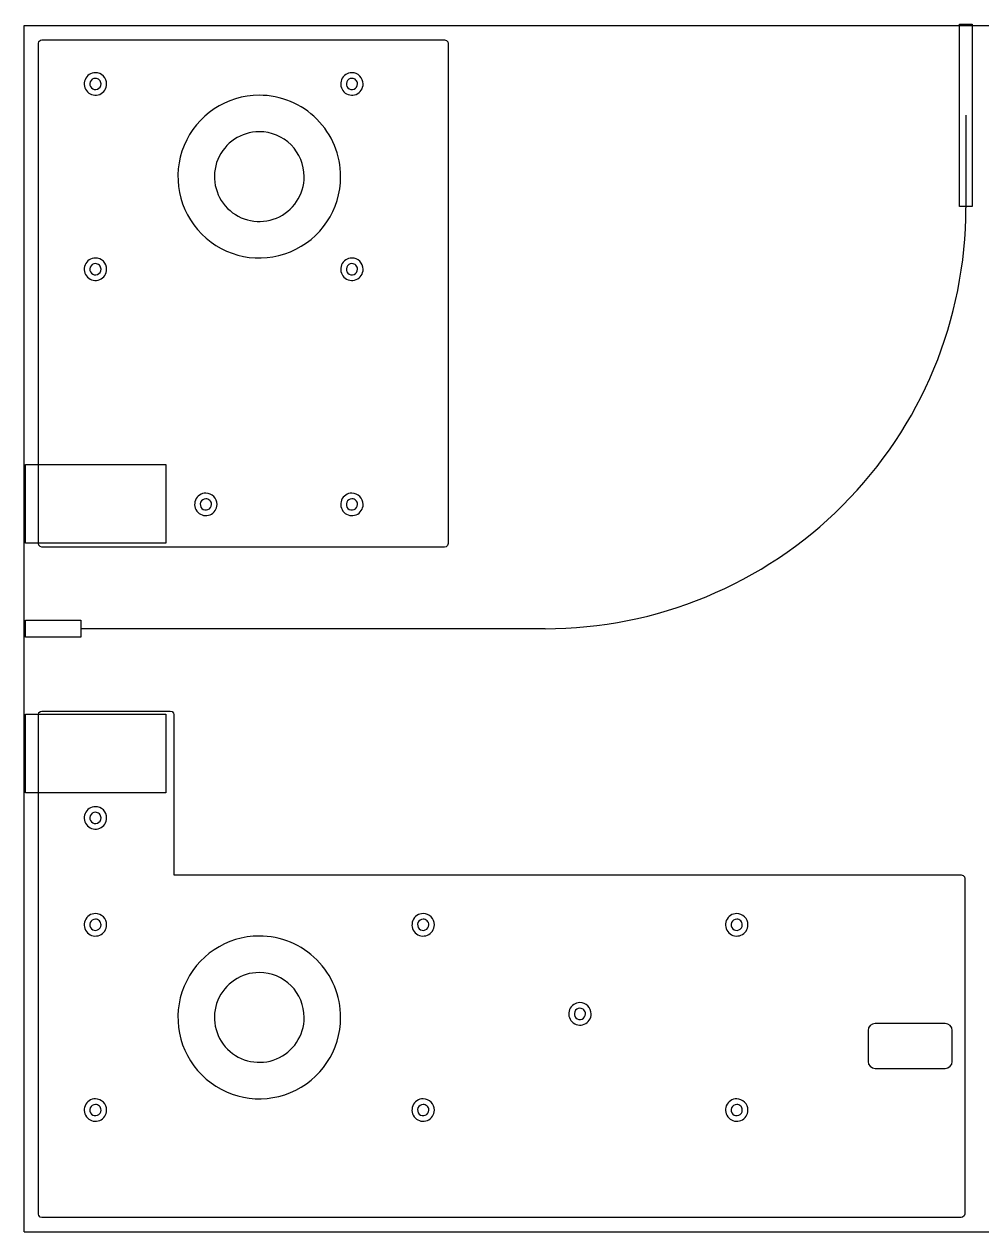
# Model space of a CAD drawing. Extents: x 0.2 to 90.2, y -61.5 to -18.5.
# Drawn here: x 0.21 to 34.35, y -61.51 to -18.46 of the extents above; entities that cross this region are included whole.
import ezdxf

# ---------------------------------------------------------------- set-up
doc = ezdxf.new("R2010")
doc.units = 0
doc.layers.get('0').update_dxf_attribs({"linetype": 'CONTINUOUS'})

msp = doc.modelspace()

# ---------------------------------------------------------------- linework, layer by layer
at = {"color": 7}
for p, q in [((0.2069, -61.509767), (0.2069, -18.509767)), ((0.2069, -18.509767), (90.2069, -18.509767)), ((2.7467, -20.192567), (2.7467, -20.192567)), ((11.8907, -20.192567), (11.8907, -20.192567)), ((2.7467, -20.392567), (2.7467, -20.392567)), ((11.8907, -20.392567), (11.8907, -20.392567)), ((8.5887, -20.994567), (8.5887, -20.994567)), ((33.7769, -21.709767), (33.7769, -25.009767)), ((8.5887, -22.294567), (8.5887, -22.294567)), ((2.7467, -26.796567), (2.7467, -26.796567)), ((2.7467, -26.996567), (2.7467, -26.996567)), ((11.8907, -26.796567), (11.8907, -26.796567)), ((11.8907, -26.996567), (11.8907, -26.996567)), ((6.6837, -35.178567), (6.6837, -35.178567)), ((11.8907, -35.178567), (11.8907, -35.178567)), ((6.6837, -35.378567), (6.6837, -35.378567)), ((11.8907, -35.378567), (11.8907, -35.378567)), ((18.7769, -40.009767), (2.2387, -40.009767)), ((2.7467, -46.354567), (2.7467, -46.354567)), ((2.7467, -46.554567), (2.7467, -46.554567)), ((2.7467, -50.164567), (2.7467, -50.164567)), ((2.7467, -50.364567), (2.7467, -50.364567)), ((14.4307, -50.164567), (14.4307, -50.164567)), ((14.4307, -50.364567), (14.4307, -50.364567)), ((25.6067, -50.164567), (25.6067, -50.164567)), ((25.6067, -50.364567), (25.6067, -50.364567)), ((8.5887, -50.966567), (8.5887, -50.966567)), ((8.5887, -52.266567), (8.5887, -52.266567)), ((20.0187, -53.339567), (20.0187, -53.339567)), ((20.0187, -53.539567), (20.0187, -53.539567)), ((2.7467, -56.768567), (2.7467, -56.768567)), ((14.4307, -56.768567), (14.4307, -56.768567)), ((25.6067, -56.768567), (25.6067, -56.768567)), ((2.7467, -56.968567), (2.7467, -56.968567)), ((14.4307, -56.968567), (14.4307, -56.968567)), ((25.6067, -56.968567), (25.6067, -56.968567)), ((0.2069, -61.509767), (90.2069, -61.509767))]:
    msp.add_line(p, q, dxfattribs=at)
at = {"color": 1}
for p, q in [((33.551901, -24.959766), (33.551901, -18.459768)), ((33.551901, -18.459768), (34.001899, -18.459768)), ((34.001899, -18.459768), (34.001899, -24.959766)), ((0.7149, -19.143767), (0.734902, -19.075646)), ((0.7149, -36.976567), (0.7149, -19.143767)), ((0.734902, -19.075646), (0.788558, -19.029153)), ((0.788558, -19.029153), (0.8409, -19.017767)), ((0.8409, -19.017767), (15.1937, -19.017767)), ((15.1937, -19.017767), (15.261821, -19.037769)), ((15.261821, -19.037769), (15.308314, -19.091425)), ((15.308314, -19.091425), (15.3197, -19.143767)), ((15.3197, -19.143767), (15.3197, -36.976567)), ((34.001899, -24.959766), (33.551901, -24.959766)), ((0.257501, -34.159768), (5.257499, -34.159768)), ((0.257501, -36.959766), (0.257501, -34.159768)), ((5.257499, -34.159768), (5.257499, -36.959766)), ((5.257499, -36.959766), (0.257501, -36.959766)), ((0.726286, -37.028909), (0.7149, -36.976567)), ((15.3197, -36.976567), (15.299698, -37.044688)), ((0.772779, -37.082565), (0.726286, -37.028909)), ((0.8409, -37.102567), (0.772779, -37.082565)), ((15.1937, -37.102567), (0.8409, -37.102567)), ((15.246042, -37.091181), (15.1937, -37.102567)), ((15.299698, -37.044688), (15.246042, -37.091181)), ((0.257501, -39.704768), (2.227499, -39.704768)), ((0.257501, -40.314766), (0.257501, -39.704768)), ((2.227499, -39.704768), (2.227499, -40.314766)), ((2.227499, -40.314766), (0.257501, -40.314766)), ((0.7149, -43.070567), (0.734902, -43.002446)), ((0.734902, -43.002446), (0.788558, -42.955953)), ((0.788558, -42.955953), (0.8409, -42.944567)), ((0.8409, -42.944567), (5.4147, -42.944567)), ((5.4147, -42.944567), (5.482821, -42.964569)), ((5.482821, -42.964569), (5.529314, -43.018225)), ((5.529314, -43.018225), (5.5407, -43.070567)), ((0.257501, -43.059768), (5.257499, -43.059768)), ((0.257501, -45.859766), (0.257501, -43.059768)), ((0.7149, -60.875767), (0.7149, -43.070567)), ((5.257499, -43.059768), (5.257499, -45.859766)), ((5.5407, -43.070567), (5.5407, -48.786567)), ((5.257499, -45.859766), (0.257501, -45.859766)), ((5.5407, -48.786567), (33.6087, -48.786567)), ((33.6087, -48.786567), (33.676821, -48.806569)), ((33.676821, -48.806569), (33.723314, -48.860225)), ((33.723314, -48.860225), (33.7347, -48.912567)), ((33.7347, -48.912567), (33.7347, -60.875767)), ((30.30773, -54.236896), (30.2887, -54.332567)), ((30.361923, -54.15579), (30.30773, -54.236896)), ((30.443029, -54.101597), (30.361923, -54.15579)), ((30.5387, -54.082567), (30.443029, -54.101597)), ((33.0387, -54.082568), (30.5387, -54.082567)), ((33.134371, -54.101598), (33.0387, -54.082568)), ((33.215477, -54.155791), (33.134371, -54.101598)), ((33.26967, -54.236897), (33.215477, -54.155791)), ((33.2887, -54.332568), (33.26967, -54.236897)), ((30.2887, -54.332567), (30.2887, -55.432566)), ((33.2887, -55.432567), (33.2887, -54.332568)), ((30.2887, -55.432566), (30.30773, -55.528237)), ((30.30773, -55.528237), (30.361923, -55.609343)), ((33.215477, -55.609344), (33.26967, -55.528238)), ((33.26967, -55.528238), (33.2887, -55.432567)), ((30.361923, -55.609343), (30.443029, -55.663536)), ((30.443029, -55.663536), (30.5387, -55.682566)), ((30.5387, -55.682566), (33.0387, -55.682567)), ((33.0387, -55.682567), (33.134371, -55.663537)), ((33.134371, -55.663537), (33.215477, -55.609344)), ((0.726286, -60.928109), (0.7149, -60.875767)), ((0.772779, -60.981765), (0.726286, -60.928109)), ((0.8409, -61.001767), (0.772779, -60.981765)), ((33.6087, -61.001767), (0.8409, -61.001767)), ((33.661042, -60.990381), (33.6087, -61.001767)), ((33.714698, -60.943888), (33.661042, -60.990381)), ((33.7347, -60.875767), (33.714698, -60.943888))]:
    msp.add_line(p, q, dxfattribs=at)
at = {"color": 7}
for points in [[(2.7467, -20.192567), (2.584915, -20.192567), (2.439061, -20.290024), (2.377148, -20.439494)], [(3.029543, -20.309725), (2.954528, -20.23471), (2.852787, -20.192567), (2.7467, -20.192567)], [(11.8907, -20.192567), (11.728915, -20.192567), (11.583061, -20.290024), (11.521148, -20.439494)], [(12.173543, -20.309725), (12.098528, -20.23471), (11.996787, -20.192567), (11.8907, -20.192567)], [(2.377148, -20.439494), (2.315236, -20.588964), (2.349458, -20.761011), (2.463857, -20.87541)], [(2.561924, -20.516031), (2.530968, -20.590766), (2.548079, -20.676789), (2.605279, -20.733989)], [(2.7467, -20.392567), (2.665808, -20.392567), (2.59288, -20.441296), (2.561924, -20.516031)], [(2.888121, -20.451146), (2.850614, -20.413639), (2.799743, -20.392567), (2.7467, -20.392567)], [(2.823237, -20.777343), (2.897972, -20.746387), (2.9467, -20.67346), (2.9467, -20.592567)], [(2.9467, -20.592567), (2.9467, -20.539524), (2.925629, -20.488653), (2.888121, -20.451146)], [(2.899773, -20.962119), (3.049243, -20.900207), (3.1467, -20.754352), (3.1467, -20.592567)], [(3.1467, -20.592567), (3.1467, -20.486481), (3.104557, -20.384739), (3.029543, -20.309725)], [(11.521148, -20.439494), (11.459236, -20.588964), (11.493458, -20.761011), (11.607857, -20.87541)], [(11.705924, -20.516031), (11.674968, -20.590766), (11.692079, -20.676789), (11.749279, -20.733989)], [(11.8907, -20.392567), (11.809808, -20.392567), (11.73688, -20.441296), (11.705924, -20.516031)], [(12.032121, -20.451146), (11.994614, -20.413639), (11.943743, -20.392567), (11.8907, -20.392567)], [(11.967237, -20.777343), (12.041972, -20.746387), (12.0907, -20.67346), (12.0907, -20.592567)], [(12.0907, -20.592567), (12.0907, -20.539524), (12.069629, -20.488653), (12.032121, -20.451146)], [(12.043773, -20.962119), (12.193243, -20.900207), (12.2907, -20.754352), (12.2907, -20.592567)], [(12.2907, -20.592567), (12.2907, -20.486481), (12.248557, -20.384739), (12.173543, -20.309725)], [(2.463857, -20.87541), (2.578256, -20.989809), (2.750304, -21.024032), (2.899773, -20.962119)], [(2.605279, -20.733989), (2.662478, -20.791188), (2.748502, -20.808299), (2.823237, -20.777343)], [(8.5887, -20.994567), (7.415759, -20.994567), (6.358314, -21.70113), (5.909449, -22.784785)], [(10.63931, -21.843958), (10.095454, -21.300102), (9.357828, -20.994567), (8.5887, -20.994567)], [(11.607857, -20.87541), (11.722256, -20.989809), (11.894304, -21.024032), (12.043773, -20.962119)], [(11.749279, -20.733989), (11.806478, -20.791188), (11.892502, -20.808299), (11.967237, -20.777343)], [(11.4887, -23.894567), (11.4887, -23.12544), (11.183165, -22.387813), (10.63931, -21.843958)], [(8.5887, -22.294567), (7.94156, -22.294567), (7.358142, -22.684395), (7.110493, -23.282274)], [(9.720071, -22.763197), (9.420013, -22.463138), (9.013046, -22.294567), (8.5887, -22.294567)], [(5.909449, -22.784785), (5.460584, -23.868441), (5.708696, -25.115783), (6.53809, -25.945177)], [(10.1887, -23.894567), (10.1887, -23.470221), (10.020129, -23.063255), (9.720071, -22.763197)], [(7.110493, -23.282274), (6.862843, -23.880153), (6.999732, -24.568341), (7.457329, -25.025938)], [(9.200993, -25.372775), (9.798873, -25.125125), (10.1887, -24.541707), (10.1887, -23.894567)], [(9.698482, -26.573818), (10.782138, -26.124953), (11.4887, -25.067508), (11.4887, -23.894567)], [(7.457329, -25.025938), (7.914926, -25.483535), (8.603114, -25.620424), (9.200993, -25.372775)], [(29.383502, -35.616369), (32.196548, -32.803324), (33.7769, -28.988015), (33.7769, -25.009767)], [(6.53809, -25.945177), (7.367485, -26.774571), (8.614826, -27.022683), (9.698482, -26.573818)], [(2.377148, -27.043494), (2.315236, -27.192964), (2.349458, -27.365011), (2.463857, -27.47941)], [(2.7467, -26.796567), (2.584915, -26.796567), (2.439061, -26.894024), (2.377148, -27.043494)], [(2.561924, -27.120031), (2.530968, -27.194766), (2.548079, -27.280789), (2.605279, -27.337989)], [(2.7467, -26.996567), (2.665808, -26.996567), (2.59288, -27.045296), (2.561924, -27.120031)], [(3.029543, -26.913725), (2.954528, -26.83871), (2.852787, -26.796567), (2.7467, -26.796567)], [(2.888121, -27.055146), (2.850614, -27.017639), (2.799743, -26.996567), (2.7467, -26.996567)], [(2.9467, -27.196567), (2.9467, -27.143524), (2.925629, -27.092653), (2.888121, -27.055146)], [(3.1467, -27.196567), (3.1467, -27.090481), (3.104557, -26.988739), (3.029543, -26.913725)], [(11.521148, -27.043494), (11.459236, -27.192964), (11.493458, -27.365011), (11.607857, -27.47941)], [(11.8907, -26.796567), (11.728915, -26.796567), (11.583061, -26.894024), (11.521148, -27.043494)], [(11.705924, -27.120031), (11.674968, -27.194766), (11.692079, -27.280789), (11.749279, -27.337989)], [(11.8907, -26.996567), (11.809808, -26.996567), (11.73688, -27.045296), (11.705924, -27.120031)], [(12.173543, -26.913725), (12.098528, -26.83871), (11.996787, -26.796567), (11.8907, -26.796567)], [(12.032121, -27.055146), (11.994614, -27.017639), (11.943743, -26.996567), (11.8907, -26.996567)], [(12.0907, -27.196567), (12.0907, -27.143524), (12.069629, -27.092653), (12.032121, -27.055146)], [(12.2907, -27.196567), (12.2907, -27.090481), (12.248557, -26.988739), (12.173543, -26.913725)], [(2.463857, -27.47941), (2.578256, -27.593809), (2.750304, -27.628032), (2.899773, -27.566119)], [(2.605279, -27.337989), (2.662478, -27.395188), (2.748502, -27.412299), (2.823237, -27.381343)], [(2.823237, -27.381343), (2.897972, -27.350387), (2.9467, -27.27746), (2.9467, -27.196567)], [(2.899773, -27.566119), (3.049243, -27.504207), (3.1467, -27.358352), (3.1467, -27.196567)], [(11.607857, -27.47941), (11.722256, -27.593809), (11.894304, -27.628032), (12.043773, -27.566119)], [(11.749279, -27.337989), (11.806478, -27.395188), (11.892502, -27.412299), (11.967237, -27.381343)], [(11.967237, -27.381343), (12.041972, -27.350387), (12.0907, -27.27746), (12.0907, -27.196567)], [(12.043773, -27.566119), (12.193243, -27.504207), (12.2907, -27.358352), (12.2907, -27.196567)], [(6.6837, -35.178567), (6.521915, -35.178567), (6.376061, -35.276024), (6.314148, -35.425494)], [(6.966543, -35.295725), (6.891528, -35.22071), (6.789787, -35.178567), (6.6837, -35.178567)], [(7.0837, -35.578567), (7.0837, -35.472481), (7.041557, -35.370739), (6.966543, -35.295725)], [(11.8907, -35.178567), (11.728915, -35.178567), (11.583061, -35.276024), (11.521148, -35.425494)], [(12.173543, -35.295725), (12.098528, -35.22071), (11.996787, -35.178567), (11.8907, -35.178567)], [(12.2907, -35.578567), (12.2907, -35.472481), (12.248557, -35.370739), (12.173543, -35.295725)], [(6.314148, -35.425494), (6.252236, -35.574964), (6.286458, -35.747011), (6.400857, -35.86141)], [(6.498924, -35.502031), (6.467968, -35.576766), (6.485079, -35.662789), (6.542279, -35.719989)], [(6.6837, -35.378567), (6.602808, -35.378567), (6.52988, -35.427296), (6.498924, -35.502031)], [(6.542279, -35.719989), (6.599478, -35.777188), (6.685502, -35.794299), (6.760237, -35.763343)], [(6.825121, -35.437146), (6.787614, -35.399639), (6.736743, -35.378567), (6.6837, -35.378567)], [(6.760237, -35.763343), (6.834972, -35.732387), (6.8837, -35.65946), (6.8837, -35.578567)], [(6.8837, -35.578567), (6.8837, -35.525524), (6.862629, -35.474653), (6.825121, -35.437146)], [(6.836773, -35.948119), (6.986243, -35.886207), (7.0837, -35.740352), (7.0837, -35.578567)], [(11.521148, -35.425494), (11.459236, -35.574964), (11.493458, -35.747011), (11.607857, -35.86141)], [(11.705924, -35.502031), (11.674968, -35.576766), (11.692079, -35.662789), (11.749279, -35.719989)], [(11.8907, -35.378567), (11.809808, -35.378567), (11.73688, -35.427296), (11.705924, -35.502031)], [(11.749279, -35.719989), (11.806478, -35.777188), (11.892502, -35.794299), (11.967237, -35.763343)], [(12.032121, -35.437146), (11.994614, -35.399639), (11.943743, -35.378567), (11.8907, -35.378567)], [(11.967237, -35.763343), (12.041972, -35.732387), (12.0907, -35.65946), (12.0907, -35.578567)], [(12.0907, -35.578567), (12.0907, -35.525524), (12.069629, -35.474653), (12.032121, -35.437146)], [(12.043773, -35.948119), (12.193243, -35.886207), (12.2907, -35.740352), (12.2907, -35.578567)], [(18.7769, -40.009767), (22.755147, -40.009768), (26.570456, -38.429415), (29.383502, -35.616369)], [(6.400857, -35.86141), (6.515256, -35.975809), (6.687304, -36.010032), (6.836773, -35.948119)], [(11.607857, -35.86141), (11.722256, -35.975809), (11.894304, -36.010032), (12.043773, -35.948119)], [(2.7467, -46.354567), (2.584915, -46.354567), (2.439061, -46.452024), (2.377148, -46.601494)], [(3.029543, -46.471725), (2.954528, -46.39671), (2.852787, -46.354567), (2.7467, -46.354567)], [(3.1467, -46.754567), (3.1467, -46.648481), (3.104557, -46.546739), (3.029543, -46.471725)], [(2.377148, -46.601494), (2.315236, -46.750964), (2.349458, -46.923011), (2.463857, -47.03741)], [(2.561924, -46.678031), (2.530968, -46.752766), (2.548079, -46.838789), (2.605279, -46.895989)], [(2.7467, -46.554567), (2.665808, -46.554567), (2.59288, -46.603296), (2.561924, -46.678031)], [(2.605279, -46.895989), (2.662478, -46.953188), (2.748502, -46.970299), (2.823237, -46.939343)], [(2.888121, -46.613146), (2.850614, -46.575639), (2.799743, -46.554567), (2.7467, -46.554567)], [(2.823237, -46.939343), (2.897972, -46.908387), (2.9467, -46.83546), (2.9467, -46.754567)], [(2.9467, -46.754567), (2.9467, -46.701524), (2.925629, -46.650653), (2.888121, -46.613146)], [(2.899773, -47.124119), (3.049243, -47.062207), (3.1467, -46.916352), (3.1467, -46.754567)], [(2.463857, -47.03741), (2.578256, -47.151809), (2.750304, -47.186032), (2.899773, -47.124119)], [(2.7467, -50.164567), (2.584915, -50.164567), (2.439061, -50.262024), (2.377148, -50.411494)], [(2.7467, -50.364567), (2.665808, -50.364567), (2.59288, -50.413296), (2.561924, -50.488031)], [(3.029543, -50.281725), (2.954528, -50.20671), (2.852787, -50.164567), (2.7467, -50.164567)], [(2.888121, -50.423146), (2.850614, -50.385639), (2.799743, -50.364567), (2.7467, -50.364567)], [(3.1467, -50.564567), (3.1467, -50.458481), (3.104557, -50.356739), (3.029543, -50.281725)], [(14.4307, -50.164567), (14.268915, -50.164567), (14.123061, -50.262024), (14.061148, -50.411494)], [(14.4307, -50.364567), (14.349808, -50.364567), (14.27688, -50.413296), (14.245924, -50.488031)], [(14.713543, -50.281725), (14.638528, -50.20671), (14.536787, -50.164567), (14.4307, -50.164567)], [(14.572121, -50.423146), (14.534614, -50.385639), (14.483743, -50.364567), (14.4307, -50.364567)], [(14.8307, -50.564567), (14.8307, -50.458481), (14.788557, -50.356739), (14.713543, -50.281725)], [(25.6067, -50.164567), (25.444915, -50.164567), (25.299061, -50.262024), (25.237148, -50.411494)], [(25.6067, -50.364567), (25.525808, -50.364567), (25.45288, -50.413296), (25.421924, -50.488031)], [(25.889543, -50.281725), (25.814528, -50.20671), (25.712787, -50.164567), (25.6067, -50.164567)], [(25.748121, -50.423146), (25.710614, -50.385639), (25.659743, -50.364567), (25.6067, -50.364567)], [(26.0067, -50.564567), (26.0067, -50.458481), (25.964557, -50.356739), (25.889543, -50.281725)], [(2.377148, -50.411494), (2.315236, -50.560964), (2.349458, -50.733011), (2.463857, -50.84741)], [(2.561924, -50.488031), (2.530968, -50.562766), (2.548079, -50.648789), (2.605279, -50.705989)], [(2.605279, -50.705989), (2.662478, -50.763188), (2.748502, -50.780299), (2.823237, -50.749343)], [(2.823237, -50.749343), (2.897972, -50.718387), (2.9467, -50.64546), (2.9467, -50.564567)], [(2.9467, -50.564567), (2.9467, -50.511524), (2.925629, -50.460653), (2.888121, -50.423146)], [(2.899773, -50.934119), (3.049243, -50.872207), (3.1467, -50.726352), (3.1467, -50.564567)], [(14.061148, -50.411494), (13.999236, -50.560964), (14.033458, -50.733011), (14.147857, -50.84741)], [(14.245924, -50.488031), (14.214968, -50.562766), (14.232079, -50.648789), (14.289279, -50.705989)], [(14.289279, -50.705989), (14.346478, -50.763188), (14.432502, -50.780299), (14.507237, -50.749343)], [(14.507237, -50.749343), (14.581972, -50.718387), (14.6307, -50.64546), (14.6307, -50.564567)], [(14.6307, -50.564567), (14.6307, -50.511524), (14.609629, -50.460653), (14.572121, -50.423146)], [(14.583773, -50.934119), (14.733243, -50.872207), (14.8307, -50.726352), (14.8307, -50.564567)], [(25.237148, -50.411494), (25.175236, -50.560964), (25.209458, -50.733011), (25.323857, -50.84741)], [(25.421924, -50.488031), (25.390968, -50.562766), (25.408079, -50.648789), (25.465279, -50.705989)], [(25.465279, -50.705989), (25.522478, -50.763188), (25.608502, -50.780299), (25.683237, -50.749343)], [(25.683237, -50.749343), (25.757972, -50.718387), (25.8067, -50.64546), (25.8067, -50.564567)], [(25.8067, -50.564567), (25.8067, -50.511524), (25.785629, -50.460653), (25.748121, -50.423146)], [(25.759773, -50.934119), (25.909243, -50.872207), (26.0067, -50.726352), (26.0067, -50.564567)], [(2.463857, -50.84741), (2.578256, -50.961809), (2.750304, -50.996032), (2.899773, -50.934119)], [(8.5887, -50.966567), (7.415759, -50.966567), (6.358314, -51.67313), (5.909449, -52.756785)], [(10.63931, -51.815958), (10.095454, -51.272102), (9.357828, -50.966567), (8.5887, -50.966567)], [(14.147857, -50.84741), (14.262256, -50.961809), (14.434304, -50.996032), (14.583773, -50.934119)], [(25.323857, -50.84741), (25.438256, -50.961809), (25.610304, -50.996032), (25.759773, -50.934119)], [(11.4887, -53.866567), (11.4887, -53.09744), (11.183165, -52.359813), (10.63931, -51.815958)], [(8.5887, -52.266567), (7.94156, -52.266567), (7.358142, -52.656395), (7.110493, -53.254274)], [(9.720071, -52.735197), (9.420013, -52.435138), (9.013046, -52.266567), (8.5887, -52.266567)], [(5.909449, -52.756785), (5.460584, -53.840441), (5.708696, -55.087783), (6.53809, -55.917177)], [(10.1887, -53.866567), (10.1887, -53.442221), (10.020129, -53.035255), (9.720071, -52.735197)], [(7.110493, -53.254274), (6.862843, -53.852153), (6.999732, -54.540341), (7.457329, -54.997938)], [(20.0187, -53.339567), (19.856915, -53.339567), (19.711061, -53.437024), (19.649148, -53.586494)], [(20.301543, -53.456725), (20.226528, -53.38171), (20.124787, -53.339567), (20.0187, -53.339567)], [(19.649148, -53.586494), (19.587236, -53.735964), (19.621458, -53.908011), (19.735857, -54.02241)], [(19.833924, -53.663031), (19.802968, -53.737766), (19.820079, -53.823789), (19.877279, -53.880989)], [(20.0187, -53.539567), (19.937808, -53.539567), (19.86488, -53.588296), (19.833924, -53.663031)], [(20.160121, -53.598146), (20.122614, -53.560639), (20.071743, -53.539567), (20.0187, -53.539567)], [(20.095237, -53.924343), (20.169972, -53.893387), (20.2187, -53.82046), (20.2187, -53.739567)], [(20.2187, -53.739567), (20.2187, -53.686524), (20.197629, -53.635653), (20.160121, -53.598146)], [(20.171773, -54.109119), (20.321243, -54.047207), (20.4187, -53.901352), (20.4187, -53.739567)], [(20.4187, -53.739567), (20.4187, -53.633481), (20.376557, -53.531739), (20.301543, -53.456725)], [(9.200993, -55.344775), (9.798873, -55.097125), (10.1887, -54.513707), (10.1887, -53.866567)], [(9.698482, -56.545818), (10.782138, -56.096953), (11.4887, -55.039508), (11.4887, -53.866567)], [(19.735857, -54.02241), (19.850256, -54.136809), (20.022304, -54.171032), (20.171773, -54.109119)], [(19.877279, -53.880989), (19.934478, -53.938188), (20.020502, -53.955299), (20.095237, -53.924343)], [(7.457329, -54.997938), (7.914926, -55.455535), (8.603114, -55.592424), (9.200993, -55.344775)], [(6.53809, -55.917177), (7.367485, -56.746571), (8.614826, -56.994683), (9.698482, -56.545818)], [(2.7467, -56.768567), (2.584915, -56.768567), (2.439061, -56.866024), (2.377148, -57.015494)], [(3.029543, -56.885725), (2.954528, -56.81071), (2.852787, -56.768567), (2.7467, -56.768567)], [(14.4307, -56.768567), (14.268915, -56.768567), (14.123061, -56.866024), (14.061148, -57.015494)], [(14.713543, -56.885725), (14.638528, -56.81071), (14.536787, -56.768567), (14.4307, -56.768567)], [(25.6067, -56.768567), (25.444915, -56.768567), (25.299061, -56.866024), (25.237148, -57.015494)], [(25.889543, -56.885725), (25.814528, -56.81071), (25.712787, -56.768567), (25.6067, -56.768567)], [(2.377148, -57.015494), (2.315236, -57.164964), (2.349458, -57.337011), (2.463857, -57.45141)], [(2.561924, -57.092031), (2.530968, -57.166766), (2.548079, -57.252789), (2.605279, -57.309989)], [(2.7467, -56.968567), (2.665808, -56.968567), (2.59288, -57.017296), (2.561924, -57.092031)], [(2.888121, -57.027146), (2.850614, -56.989639), (2.799743, -56.968567), (2.7467, -56.968567)], [(2.823237, -57.353343), (2.897972, -57.322387), (2.9467, -57.24946), (2.9467, -57.168567)], [(2.9467, -57.168567), (2.9467, -57.115524), (2.925629, -57.064653), (2.888121, -57.027146)], [(2.899773, -57.538119), (3.049243, -57.476207), (3.1467, -57.330352), (3.1467, -57.168567)], [(3.1467, -57.168567), (3.1467, -57.062481), (3.104557, -56.960739), (3.029543, -56.885725)], [(14.061148, -57.015494), (13.999236, -57.164964), (14.033458, -57.337011), (14.147857, -57.45141)], [(14.245924, -57.092031), (14.214968, -57.166766), (14.232079, -57.252789), (14.289279, -57.309989)], [(14.4307, -56.968567), (14.349808, -56.968567), (14.27688, -57.017296), (14.245924, -57.092031)], [(14.572121, -57.027146), (14.534614, -56.989639), (14.483743, -56.968567), (14.4307, -56.968567)], [(14.507237, -57.353343), (14.581972, -57.322387), (14.6307, -57.24946), (14.6307, -57.168567)], [(14.6307, -57.168567), (14.6307, -57.115524), (14.609629, -57.064653), (14.572121, -57.027146)], [(14.583773, -57.538119), (14.733243, -57.476207), (14.8307, -57.330352), (14.8307, -57.168567)], [(14.8307, -57.168567), (14.8307, -57.062481), (14.788557, -56.960739), (14.713543, -56.885725)], [(25.237148, -57.015494), (25.175236, -57.164964), (25.209458, -57.337011), (25.323857, -57.45141)], [(25.421924, -57.092031), (25.390968, -57.166766), (25.408079, -57.252789), (25.465279, -57.309989)], [(25.6067, -56.968567), (25.525808, -56.968567), (25.45288, -57.017296), (25.421924, -57.092031)], [(25.748121, -57.027146), (25.710614, -56.989639), (25.659743, -56.968567), (25.6067, -56.968567)], [(25.683237, -57.353343), (25.757972, -57.322387), (25.8067, -57.24946), (25.8067, -57.168567)], [(25.8067, -57.168567), (25.8067, -57.115524), (25.785629, -57.064653), (25.748121, -57.027146)], [(25.759773, -57.538119), (25.909243, -57.476207), (26.0067, -57.330352), (26.0067, -57.168567)], [(26.0067, -57.168567), (26.0067, -57.062481), (25.964557, -56.960739), (25.889543, -56.885725)], [(2.463857, -57.45141), (2.578256, -57.565809), (2.750304, -57.600032), (2.899773, -57.538119)], [(2.605279, -57.309989), (2.662478, -57.367188), (2.748502, -57.384299), (2.823237, -57.353343)], [(14.147857, -57.45141), (14.262256, -57.565809), (14.434304, -57.600032), (14.583773, -57.538119)], [(14.289279, -57.309989), (14.346478, -57.367188), (14.432502, -57.384299), (14.507237, -57.353343)], [(25.323857, -57.45141), (25.438256, -57.565809), (25.610304, -57.600032), (25.759773, -57.538119)], [(25.465279, -57.309989), (25.522478, -57.367188), (25.608502, -57.384299), (25.683237, -57.353343)]]:
    msp.add_open_spline(points, degree=3, dxfattribs=at)

doc.saveas('drawing.dxf')
